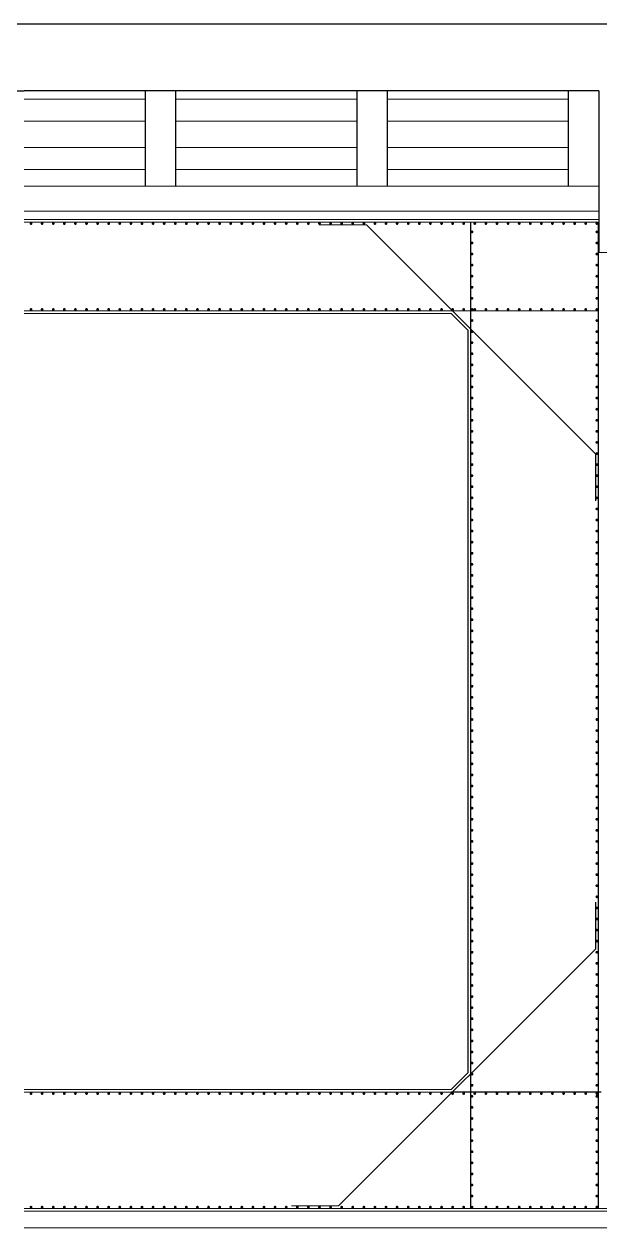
# Model space of a CAD drawing. Header units: millimetres. Extents: x -135144 to 39235, y -14991 to 144825.
# Drawn here: x 15654 to 20844, y 133963 to 144825 of the extents above; entities that cross this region are included whole.
import ezdxf

# ---------------------------------------------------------------- set-up
doc = ezdxf.new("R2010")
doc.units = ezdxf.units.MM
doc.header["$MEASUREMENT"] = 0
doc.layers.add('S TEXT', color=7, linetype='Continuous', lineweight=20)

msp = doc.modelspace()

# ---------------------------------------------------------------- linework, layer by layer
for p, q in [((39234.873, 144825.238), (-33989.082, 144825.238)), ((10473.64, 144222.848), (15653.64, 144222.848)), ((20833.64, 144222.848), (15653.64, 144222.848)), ((16744.64, 144222.848), (16744.64, 143362.848)), ((17019.64, 144222.848), (17019.64, 143362.848)), ((18651.64, 144222.848), (18651.64, 143362.848)), ((18926.64, 144222.848), (18926.64, 143362.848)), ((20558.64, 144222.848), (20558.64, 143362.848)), ((20833.64, 144222.848), (20833.64, 142762.848)), ((20803.64, 140948.204), (18738.996, 143012.848)), ((19678.64, 143037.848), (19678.64, 134137.848)), ((20828.64, 143025.348), (20828.64, 134137.848)), ((19653.64, 142062.848), (19503.64, 142212.848)), ((19653.64, 142062.848), (19653.64, 135362.848)), ((20803.64, 140948.204), (20803.64, 140523.94)), ((20803.64, 136901.757), (20803.64, 136477.493)), ((20803.64, 136477.493), (18488.995, 134162.848)), ((19653.64, 135362.848), (19503.64, 135212.848)), ((20853.64, 135187.848), (19503.64, 135187.848))]:
    msp.add_line(p, q)
at = {"const_width": 12.5}
for points in [[(15722.39, 143025.348, -1), (15709.89, 143025.348, -1)], [(15822.39, 143025.348, -1), (15809.89, 143025.348, -1)], [(15922.39, 143025.348, -1), (15909.89, 143025.348, -1)], [(16022.39, 143025.348, -1), (16009.89, 143025.348, -1)], [(16122.39, 143025.348, -1), (16109.89, 143025.348, -1)], [(16222.39, 143025.348, -1), (16209.89, 143025.348, -1)], [(16322.39, 143025.348, -1), (16309.89, 143025.348, -1)], [(16422.39, 143025.348, -1), (16409.89, 143025.348, -1)], [(16522.39, 143025.348, -1), (16509.89, 143025.348, -1)], [(16622.39, 143025.348, -1), (16609.89, 143025.348, -1)], [(16722.39, 143025.348, -1), (16709.89, 143025.348, -1)], [(16822.39, 143025.348, -1), (16809.89, 143025.348, -1)], [(16922.39, 143025.348, -1), (16909.89, 143025.348, -1)], [(17022.39, 143025.348, -1), (17009.89, 143025.348, -1)], [(17122.39, 143025.348, -1), (17109.89, 143025.348, -1)], [(17222.39, 143025.348, -1), (17209.89, 143025.348, -1)], [(17322.39, 143025.348, -1), (17309.89, 143025.348, -1)], [(17422.39, 143025.348, -1), (17409.89, 143025.348, -1)], [(17522.39, 143025.348, -1), (17509.89, 143025.348, -1)], [(17622.39, 143025.348, -1), (17609.89, 143025.348, -1)], [(17722.39, 143025.348, -1), (17709.89, 143025.348, -1)], [(17822.39, 143025.348, -1), (17809.89, 143025.348, -1)], [(17922.39, 143025.348, -1), (17909.89, 143025.348, -1)], [(18022.39, 143025.348, -1), (18009.89, 143025.348, -1)], [(18122.39, 143025.348, -1), (18109.89, 143025.348, -1)], [(18222.39, 143025.348, -1), (18209.89, 143025.348, -1)], [(18322.39, 143025.348, -1), (18309.89, 143025.348, -1)], [(18422.39, 143025.348, -1), (18409.89, 143025.348, -1)], [(18522.39, 143025.348, -1), (18509.89, 143025.348, -1)], [(18622.39, 143025.348, -1), (18609.89, 143025.348, -1)], [(18722.39, 143025.348, -1), (18709.89, 143025.348, -1)], [(18822.39, 143025.348, -1), (18809.89, 143025.348, -1)], [(18922.39, 143025.348, -1), (18909.89, 143025.348, -1)], [(19022.39, 143025.348, -1), (19009.89, 143025.348, -1)], [(19122.39, 143025.348, -1), (19109.89, 143025.348, -1)], [(19222.39, 143025.348, -1), (19209.89, 143025.348, -1)], [(19322.39, 143025.348, -1), (19309.89, 143025.348, -1)], [(19422.39, 143025.348, -1), (19409.89, 143025.348, -1)], [(19522.39, 143025.348, -1), (19509.89, 143025.348, -1)], [(19622.39, 143025.348, -1), (19609.89, 143025.348, -1)], [(19697.39, 142950.348, -1), (19684.89, 142950.348, -1)], [(19722.39, 143025.348, -1), (19709.89, 143025.348, -1)], [(19822.39, 143025.348, -1), (19809.89, 143025.348, -1)], [(19922.39, 143025.348, -1), (19909.89, 143025.348, -1)], [(20022.39, 143025.348, -1), (20009.89, 143025.348, -1)], [(20122.39, 143025.348, -1), (20109.89, 143025.348, -1)], [(20222.39, 143025.348, -1), (20209.89, 143025.348, -1)], [(20322.39, 143025.348, -1), (20309.89, 143025.348, -1)], [(20422.39, 143025.348, -1), (20409.89, 143025.348, -1)], [(20522.39, 143025.348, -1), (20509.89, 143025.348, -1)], [(20622.39, 143025.348, -1), (20609.89, 143025.348, -1)], [(20722.39, 143025.348, -1), (20709.89, 143025.348, -1)], [(20822.39, 143025.348, -1), (20809.89, 143025.348, -1)], [(20822.39, 142950.348, -1), (20809.89, 142950.348, -1)], [(19697.39, 142850.348, -1), (19684.89, 142850.348, -1)], [(20822.39, 142850.348, -1), (20809.89, 142850.348, -1)], [(19697.39, 142750.348, -1), (19684.89, 142750.348, -1)], [(20822.39, 142750.348, -1), (20809.89, 142750.348, -1)], [(19697.39, 142650.348, -1), (19684.89, 142650.348, -1)], [(20822.39, 142650.348, -1), (20809.89, 142650.348, -1)], [(19697.39, 142550.348, -1), (19684.89, 142550.348, -1)], [(20822.39, 142550.348, -1), (20809.89, 142550.348, -1)], [(19697.39, 142450.348, -1), (19684.89, 142450.348, -1)], [(20822.39, 142450.348, -1), (20809.89, 142450.348, -1)], [(19697.39, 142350.348, -1), (19684.89, 142350.348, -1)], [(20822.39, 142350.348, -1), (20809.89, 142350.348, -1)], [(15722.39, 142250.348, -1), (15709.89, 142250.348, -1)], [(15822.39, 142250.348, -1), (15809.89, 142250.348, -1)], [(15922.39, 142250.348, -1), (15909.89, 142250.348, -1)], [(16022.39, 142250.348, -1), (16009.89, 142250.348, -1)], [(16122.39, 142250.348, -1), (16109.89, 142250.348, -1)], [(16222.39, 142250.348, -1), (16209.89, 142250.348, -1)], [(16322.39, 142250.348, -1), (16309.89, 142250.348, -1)], [(16422.39, 142250.348, -1), (16409.89, 142250.348, -1)], [(16522.39, 142250.348, -1), (16509.89, 142250.348, -1)], [(16622.39, 142250.348, -1), (16609.89, 142250.348, -1)], [(16722.39, 142250.348, -1), (16709.89, 142250.348, -1)], [(16822.39, 142250.348, -1), (16809.89, 142250.348, -1)], [(16922.39, 142250.348, -1), (16909.89, 142250.348, -1)], [(17022.39, 142250.348, -1), (17009.89, 142250.348, -1)], [(17122.39, 142250.348, -1), (17109.89, 142250.348, -1)], [(17222.39, 142250.348, -1), (17209.89, 142250.348, -1)], [(17322.39, 142250.348, -1), (17309.89, 142250.348, -1)], [(17422.39, 142250.348, -1), (17409.89, 142250.348, -1)], [(17522.39, 142250.348, -1), (17509.89, 142250.348, -1)], [(17622.39, 142250.348, -1), (17609.89, 142250.348, -1)], [(17722.39, 142250.348, -1), (17709.89, 142250.348, -1)], [(17822.39, 142250.348, -1), (17809.89, 142250.348, -1)], [(17922.39, 142250.348, -1), (17909.89, 142250.348, -1)], [(18022.39, 142250.348, -1), (18009.89, 142250.348, -1)], [(18122.39, 142250.348, -1), (18109.89, 142250.348, -1)], [(18222.39, 142250.348, -1), (18209.89, 142250.348, -1)], [(18322.39, 142250.348, -1), (18309.89, 142250.348, -1)], [(18422.39, 142250.348, -1), (18409.89, 142250.348, -1)], [(18522.39, 142250.348, -1), (18509.89, 142250.348, -1)], [(18622.39, 142250.348, -1), (18609.89, 142250.348, -1)], [(18722.39, 142250.348, -1), (18709.89, 142250.348, -1)], [(18822.39, 142250.348, -1), (18809.89, 142250.348, -1)], [(18922.39, 142250.348, -1), (18909.89, 142250.348, -1)], [(19022.39, 142250.348, -1), (19009.89, 142250.348, -1)], [(19122.39, 142250.348, -1), (19109.89, 142250.348, -1)], [(19222.39, 142250.348, -1), (19209.89, 142250.348, -1)], [(19322.39, 142250.348, -1), (19309.89, 142250.348, -1)], [(19422.39, 142250.348, -1), (19409.89, 142250.348, -1)], [(19522.39, 142250.348, -1), (19509.89, 142250.348, -1)], [(19622.39, 142250.348, -1), (19609.89, 142250.348, -1)], [(19697.39, 142250.348, -1), (19684.89, 142250.348, -1)], [(19722.39, 142250.348, -1), (19709.89, 142250.348, -1)], [(19822.39, 142250.348, -1), (19809.89, 142250.348, -1)], [(19922.39, 142250.348, -1), (19909.89, 142250.348, -1)], [(20022.39, 142250.348, -1), (20009.89, 142250.348, -1)], [(20122.39, 142250.348, -1), (20109.89, 142250.348, -1)], [(20222.39, 142250.348, -1), (20209.89, 142250.348, -1)], [(20322.39, 142250.348, -1), (20309.89, 142250.348, -1)], [(20422.39, 142250.348, -1), (20409.89, 142250.348, -1)], [(20522.39, 142250.348, -1), (20509.89, 142250.348, -1)], [(20622.39, 142250.348, -1), (20609.89, 142250.348, -1)], [(20722.39, 142250.348, -1), (20709.89, 142250.348, -1)], [(20822.39, 142250.348, -1), (20809.89, 142250.348, -1)], [(20822.39, 142250.348, -1), (20809.89, 142250.348, -1)], [(19697.39, 142150.348, -1), (19684.89, 142150.348, -1)], [(20822.39, 142150.348, -1), (20809.89, 142150.348, -1)], [(19697.39, 142050.348, -1), (19684.89, 142050.348, -1)], [(20822.39, 142050.348, -1), (20809.89, 142050.348, -1)], [(19697.39, 141950.348, -1), (19684.89, 141950.348, -1)], [(19697.39, 141850.348, -1), (19684.89, 141850.348, -1)], [(20822.39, 141950.348, -1), (20809.89, 141950.348, -1)], [(20822.39, 141850.348, -1), (20809.89, 141850.348, -1)], [(19697.39, 141750.348, -1), (19684.89, 141750.348, -1)], [(20822.39, 141750.348, -1), (20809.89, 141750.348, -1)], [(19697.39, 141650.348, -1), (19684.89, 141650.348, -1)], [(20822.39, 141650.348, -1), (20809.89, 141650.348, -1)], [(19697.39, 141550.348, -1), (19684.89, 141550.348, -1)], [(20822.39, 141550.348, -1), (20809.89, 141550.348, -1)], [(19697.39, 141450.348, -1), (19684.89, 141450.348, -1)], [(20822.39, 141450.348, -1), (20809.89, 141450.348, -1)], [(19697.39, 141350.348, -1), (19684.89, 141350.348, -1)], [(20822.39, 141350.348, -1), (20809.89, 141350.348, -1)], [(19697.39, 141250.348, -1), (19684.89, 141250.348, -1)], [(20822.39, 141250.348, -1), (20809.89, 141250.348, -1)], [(19697.39, 141150.348, -1), (19684.89, 141150.348, -1)], [(20822.39, 141150.348, -1), (20809.89, 141150.348, -1)], [(19697.39, 141050.348, -1), (19684.89, 141050.348, -1)], [(20822.39, 141050.348, -1), (20809.89, 141050.348, -1)], [(19697.39, 140950.348, -1), (19684.89, 140950.348, -1)], [(20822.39, 140950.348, -1), (20809.89, 140950.348, -1)], [(19697.39, 140850.348, -1), (19684.89, 140850.348, -1)], [(20822.39, 140850.348, -1), (20809.89, 140850.348, -1)], [(19697.39, 140750.348, -1), (19684.89, 140750.348, -1)], [(20822.39, 140750.348, -1), (20809.89, 140750.348, -1)], [(19697.39, 140650.348, -1), (19684.89, 140650.348, -1)], [(19697.39, 140550.348, -1), (19684.89, 140550.348, -1)], [(20822.39, 140650.348, -1), (20809.89, 140650.348, -1)], [(20822.39, 140550.348, -1), (20809.89, 140550.348, -1)], [(19697.39, 140450.348, -1), (19684.89, 140450.348, -1)], [(20822.39, 140450.348, -1), (20809.89, 140450.348, -1)], [(19697.39, 140350.348, -1), (19684.89, 140350.348, -1)], [(20822.39, 140350.348, -1), (20809.89, 140350.348, -1)], [(19697.39, 140250.348, -1), (19684.89, 140250.348, -1)], [(20822.39, 140250.348, -1), (20809.89, 140250.348, -1)], [(19697.39, 140150.348, -1), (19684.89, 140150.348, -1)], [(20822.39, 140150.348, -1), (20809.89, 140150.348, -1)], [(19697.39, 140050.348, -1), (19684.89, 140050.348, -1)], [(20822.39, 140050.348, -1), (20809.89, 140050.348, -1)], [(19697.39, 139950.348, -1), (19684.89, 139950.348, -1)], [(20822.39, 139950.348, -1), (20809.89, 139950.348, -1)], [(19697.39, 139850.348, -1), (19684.89, 139850.348, -1)], [(20822.39, 139850.348, -1), (20809.89, 139850.348, -1)], [(19697.39, 139750.348, -1), (19684.89, 139750.348, -1)], [(20822.39, 139750.348, -1), (20809.89, 139750.348, -1)], [(19697.39, 139650.348, -1), (19684.89, 139650.348, -1)], [(20822.39, 139650.348, -1), (20809.89, 139650.348, -1)], [(19697.39, 139550.348, -1), (19684.89, 139550.348, -1)], [(20822.39, 139550.348, -1), (20809.89, 139550.348, -1)], [(19697.39, 139450.348, -1), (19684.89, 139450.348, -1)], [(20822.39, 139450.348, -1), (20809.89, 139450.348, -1)], [(19697.39, 139350.348, -1), (19684.89, 139350.348, -1)], [(19697.39, 139250.348, -1), (19684.89, 139250.348, -1)], [(20822.39, 139350.348, -1), (20809.89, 139350.348, -1)], [(20822.39, 139250.348, -1), (20809.89, 139250.348, -1)], [(19697.39, 139150.348, -1), (19684.89, 139150.348, -1)], [(20822.39, 139150.348, -1), (20809.89, 139150.348, -1)], [(19697.39, 139050.348, -1), (19684.89, 139050.348, -1)], [(20822.39, 139050.348, -1), (20809.89, 139050.348, -1)], [(19697.39, 138950.348, -1), (19684.89, 138950.348, -1)], [(20822.39, 138950.348, -1), (20809.89, 138950.348, -1)], [(19697.39, 138850.348, -1), (19684.89, 138850.348, -1)], [(20822.39, 138850.348, -1), (20809.89, 138850.348, -1)], [(19697.39, 138750.348, -1), (19684.89, 138750.348, -1)], [(20822.39, 138750.348, -1), (20809.89, 138750.348, -1)], [(19697.39, 138650.348, -1), (19684.89, 138650.348, -1)], [(20822.39, 138650.348, -1), (20809.89, 138650.348, -1)], [(19697.39, 138550.348, -1), (19684.89, 138550.348, -1)], [(20822.39, 138550.348, -1), (20809.89, 138550.348, -1)], [(19697.39, 138450.348, -1), (19684.89, 138450.348, -1)], [(20822.39, 138450.348, -1), (20809.89, 138450.348, -1)], [(19697.39, 138350.348, -1), (19684.89, 138350.348, -1)], [(20822.39, 138350.348, -1), (20809.89, 138350.348, -1)], [(19697.39, 138250.348, -1), (19684.89, 138250.348, -1)], [(20822.39, 138250.348, -1), (20809.89, 138250.348, -1)], [(19697.39, 138150.348, -1), (19684.89, 138150.348, -1)], [(19697.39, 138050.348, -1), (19684.89, 138050.348, -1)], [(20822.39, 138150.348, -1), (20809.89, 138150.348, -1)], [(20822.39, 138050.348, -1), (20809.89, 138050.348, -1)], [(19697.39, 137950.348, -1), (19684.89, 137950.348, -1)], [(20822.39, 137950.348, -1), (20809.89, 137950.348, -1)], [(19697.39, 137850.348, -1), (19684.89, 137850.348, -1)], [(20822.39, 137850.348, -1), (20809.89, 137850.348, -1)], [(19697.39, 137750.348, -1), (19684.89, 137750.348, -1)], [(20822.39, 137750.348, -1), (20809.89, 137750.348, -1)], [(19697.39, 137650.348, -1), (19684.89, 137650.348, -1)], [(20822.39, 137650.348, -1), (20809.89, 137650.348, -1)], [(19697.39, 137550.348, -1), (19684.89, 137550.348, -1)], [(20822.39, 137550.348, -1), (20809.89, 137550.348, -1)], [(19697.39, 137450.348, -1), (19684.89, 137450.348, -1)], [(20822.39, 137450.348, -1), (20809.89, 137450.348, -1)], [(19697.39, 137350.348, -1), (19684.89, 137350.348, -1)], [(20822.39, 137350.348, -1), (20809.89, 137350.348, -1)], [(19697.39, 137250.348, -1), (19684.89, 137250.348, -1)], [(20822.39, 137250.348, -1), (20809.89, 137250.348, -1)], [(19697.39, 137150.348, -1), (19684.89, 137150.348, -1)], [(20822.39, 137150.348, -1), (20809.89, 137150.348, -1)], [(19697.39, 137050.348, -1), (19684.89, 137050.348, -1)], [(20822.39, 137050.348, -1), (20809.89, 137050.348, -1)], [(19697.39, 136950.348, -1), (19684.89, 136950.348, -1)], [(20822.39, 136950.348, -1), (20809.89, 136950.348, -1)], [(19697.39, 136850.348, -1), (19684.89, 136850.348, -1)], [(19697.39, 136750.348, -1), (19684.89, 136750.348, -1)], [(20822.39, 136850.348, -1), (20809.89, 136850.348, -1)], [(20822.39, 136750.348, -1), (20809.89, 136750.348, -1)], [(19697.39, 136650.348, -1), (19684.89, 136650.348, -1)], [(20822.39, 136650.348, -1), (20809.89, 136650.348, -1)], [(19697.39, 136550.348, -1), (19684.89, 136550.348, -1)], [(20822.39, 136550.348, -1), (20809.89, 136550.348, -1)], [(19697.39, 136450.348, -1), (19684.89, 136450.348, -1)], [(20822.39, 136450.348, -1), (20809.89, 136450.348, -1)], [(19697.39, 136350.348, -1), (19684.89, 136350.348, -1)], [(20822.39, 136350.348, -1), (20809.89, 136350.348, -1)], [(19697.39, 136250.348, -1), (19684.89, 136250.348, -1)], [(20822.39, 136250.348, -1), (20809.89, 136250.348, -1)], [(19697.39, 136150.348, -1), (19684.89, 136150.348, -1)], [(20822.39, 136150.348, -1), (20809.89, 136150.348, -1)], [(19697.39, 136050.348, -1), (19684.89, 136050.348, -1)], [(20822.39, 136050.348, -1), (20809.89, 136050.348, -1)], [(19697.39, 135950.348, -1), (19684.89, 135950.348, -1)], [(20822.39, 135950.348, -1), (20809.89, 135950.348, -1)], [(19697.39, 135850.348, -1), (19684.89, 135850.348, -1)], [(20822.39, 135850.348, -1), (20809.89, 135850.348, -1)], [(19697.39, 135750.348, -1), (19684.89, 135750.348, -1)], [(20822.39, 135750.348, -1), (20809.89, 135750.348, -1)], [(19697.39, 135650.348, -1), (19684.89, 135650.348, -1)], [(19697.39, 135550.348, -1), (19684.89, 135550.348, -1)], [(20822.39, 135650.348, -1), (20809.89, 135650.348, -1)], [(20822.39, 135550.348, -1), (20809.89, 135550.348, -1)], [(19697.39, 135450.348, -1), (19684.89, 135450.348, -1)], [(20822.39, 135450.348, -1), (20809.89, 135450.348, -1)], [(19697.39, 135350.348, -1), (19684.89, 135350.348, -1)], [(20822.39, 135350.348, -1), (20809.89, 135350.348, -1)], [(19697.39, 135250.348, -1), (19684.89, 135250.348, -1)], [(20822.39, 135250.348, -1), (20809.89, 135250.348, -1)], [(15722.39, 135175.348, -1), (15709.89, 135175.348, -1)], [(15822.39, 135175.348, -1), (15809.89, 135175.348, -1)], [(15922.39, 135175.348, -1), (15909.89, 135175.348, -1)], [(16022.39, 135175.348, -1), (16009.89, 135175.348, -1)], [(16122.39, 135175.348, -1), (16109.89, 135175.348, -1)], [(16222.39, 135175.348, -1), (16209.89, 135175.348, -1)], [(16322.39, 135175.348, -1), (16309.89, 135175.348, -1)], [(16422.39, 135175.348, -1), (16409.89, 135175.348, -1)], [(16522.39, 135175.348, -1), (16509.89, 135175.348, -1)], [(16622.39, 135175.348, -1), (16609.89, 135175.348, -1)], [(16722.39, 135175.348, -1), (16709.89, 135175.348, -1)], [(16822.39, 135175.348, -1), (16809.89, 135175.348, -1)], [(16922.39, 135175.348, -1), (16909.89, 135175.348, -1)], [(17022.39, 135175.348, -1), (17009.89, 135175.348, -1)], [(17122.39, 135175.348, -1), (17109.89, 135175.348, -1)], [(17222.39, 135175.348, -1), (17209.89, 135175.348, -1)], [(17322.39, 135175.348, -1), (17309.89, 135175.348, -1)], [(17422.39, 135175.348, -1), (17409.89, 135175.348, -1)], [(17522.39, 135175.348, -1), (17509.89, 135175.348, -1)], [(17622.39, 135175.348, -1), (17609.89, 135175.348, -1)], [(17722.39, 135175.348, -1), (17709.89, 135175.348, -1)], [(17822.39, 135175.348, -1), (17809.89, 135175.348, -1)], [(17922.39, 135175.348, -1), (17909.89, 135175.348, -1)], [(18022.39, 135175.348, -1), (18009.89, 135175.348, -1)], [(18122.39, 135175.348, -1), (18109.89, 135175.348, -1)], [(18222.39, 135175.348, -1), (18209.89, 135175.348, -1)], [(18322.39, 135175.348, -1), (18309.89, 135175.348, -1)], [(18422.39, 135175.348, -1), (18409.89, 135175.348, -1)], [(18522.39, 135175.348, -1), (18509.89, 135175.348, -1)], [(18622.39, 135175.348, -1), (18609.89, 135175.348, -1)], [(18722.39, 135175.348, -1), (18709.89, 135175.348, -1)], [(18822.39, 135175.348, -1), (18809.89, 135175.348, -1)], [(18922.39, 135175.348, -1), (18909.89, 135175.348, -1)], [(19022.39, 135175.348, -1), (19009.89, 135175.348, -1)], [(19122.39, 135175.348, -1), (19109.89, 135175.348, -1)], [(19222.39, 135175.348, -1), (19209.89, 135175.348, -1)], [(19322.39, 135175.348, -1), (19309.89, 135175.348, -1)], [(19422.39, 135175.348, -1), (19409.89, 135175.348, -1)], [(19522.39, 135175.348, -1), (19509.89, 135175.348, -1)], [(19622.39, 135175.348, -1), (19609.89, 135175.348, -1)], [(19697.39, 135150.348, -1), (19684.89, 135150.348, -1)], [(19722.39, 135175.348, -1), (19709.89, 135175.348, -1)], [(19822.39, 135175.348, -1), (19809.89, 135175.348, -1)], [(19922.39, 135175.348, -1), (19909.89, 135175.348, -1)], [(20022.39, 135175.348, -1), (20009.89, 135175.348, -1)], [(20122.39, 135175.348, -1), (20109.89, 135175.348, -1)], [(20222.39, 135175.348, -1), (20209.89, 135175.348, -1)], [(20322.39, 135175.348, -1), (20309.89, 135175.348, -1)], [(20422.39, 135175.348, -1), (20409.89, 135175.348, -1)], [(20522.39, 135175.348, -1), (20509.89, 135175.348, -1)], [(20622.39, 135175.348, -1), (20609.89, 135175.348, -1)], [(20722.39, 135175.348, -1), (20709.89, 135175.348, -1)], [(20822.39, 135175.348, -1), (20809.89, 135175.348, -1)], [(20822.39, 135150.348, -1), (20809.89, 135150.348, -1)], [(19697.39, 135050.348, -1), (19684.89, 135050.348, -1)], [(20822.39, 135050.348, -1), (20809.89, 135050.348, -1)], [(19697.39, 134950.348, -1), (19684.89, 134950.348, -1)], [(20822.39, 134950.348, -1), (20809.89, 134950.348, -1)], [(19697.39, 134850.348, -1), (19684.89, 134850.348, -1)], [(20822.39, 134850.348, -1), (20809.89, 134850.348, -1)], [(19697.39, 134750.348, -1), (19684.89, 134750.348, -1)], [(20822.39, 134750.348, -1), (20809.89, 134750.348, -1)], [(19697.39, 134650.348, -1), (19684.89, 134650.348, -1)], [(20822.39, 134650.348, -1), (20809.89, 134650.348, -1)], [(19697.39, 134550.348, -1), (19684.89, 134550.348, -1)], [(20822.39, 134550.348, -1), (20809.89, 134550.348, -1)], [(19697.39, 134450.348, -1), (19684.89, 134450.348, -1)], [(20822.39, 134450.348, -1), (20809.89, 134450.348, -1)], [(19697.39, 134350.348, -1), (19684.89, 134350.348, -1)], [(19697.39, 134250.348, -1), (19684.89, 134250.348, -1)], [(20822.39, 134350.348, -1), (20809.89, 134350.348, -1)], [(20822.39, 134250.348, -1), (20809.89, 134250.348, -1)], [(15722.39, 134150.348, -1), (15709.89, 134150.348, -1)], [(15822.39, 134150.348, -1), (15809.89, 134150.348, -1)], [(15922.39, 134150.348, -1), (15909.89, 134150.348, -1)], [(16022.39, 134150.348, -1), (16009.89, 134150.348, -1)], [(16122.39, 134150.348, -1), (16109.89, 134150.348, -1)], [(16222.39, 134150.348, -1), (16209.89, 134150.348, -1)], [(16322.39, 134150.348, -1), (16309.89, 134150.348, -1)], [(16422.39, 134150.348, -1), (16409.89, 134150.348, -1)], [(16522.39, 134150.348, -1), (16509.89, 134150.348, -1)], [(16622.39, 134150.348, -1), (16609.89, 134150.348, -1)], [(16722.39, 134150.348, -1), (16709.89, 134150.348, -1)], [(16822.39, 134150.348, -1), (16809.89, 134150.348, -1)], [(16922.39, 134150.348, -1), (16909.89, 134150.348, -1)], [(17022.39, 134150.348, -1), (17009.89, 134150.348, -1)], [(17122.39, 134150.348, -1), (17109.89, 134150.348, -1)], [(17222.39, 134150.348, -1), (17209.89, 134150.348, -1)], [(17322.39, 134150.348, -1), (17309.89, 134150.348, -1)], [(17422.39, 134150.348, -1), (17409.89, 134150.348, -1)], [(17522.39, 134150.348, -1), (17509.89, 134150.348, -1)], [(17622.39, 134150.348, -1), (17609.89, 134150.348, -1)], [(17722.39, 134150.348, -1), (17709.89, 134150.348, -1)], [(17822.39, 134150.348, -1), (17809.89, 134150.348, -1)], [(17922.39, 134150.348, -1), (17909.89, 134150.348, -1)], [(18022.39, 134150.348, -1), (18009.89, 134150.348, -1)], [(18122.39, 134150.348, -1), (18109.89, 134150.348, -1)], [(18222.39, 134150.348, -1), (18209.89, 134150.348, -1)], [(18322.39, 134150.348, -1), (18309.89, 134150.348, -1)], [(18422.39, 134150.348, -1), (18409.89, 134150.348, -1)], [(18522.39, 134150.348, -1), (18509.89, 134150.348, -1)], [(18622.39, 134150.348, -1), (18609.89, 134150.348, -1)], [(18722.39, 134150.348, -1), (18709.89, 134150.348, -1)], [(18822.39, 134150.348, -1), (18809.89, 134150.348, -1)], [(18922.39, 134150.348, -1), (18909.89, 134150.348, -1)], [(19022.39, 134150.348, -1), (19009.89, 134150.348, -1)], [(19122.39, 134150.348, -1), (19109.89, 134150.348, -1)], [(19222.39, 134150.348, -1), (19209.89, 134150.348, -1)], [(19322.39, 134150.348, -1), (19309.89, 134150.348, -1)], [(19422.39, 134150.348, -1), (19409.89, 134150.348, -1)], [(19522.39, 134150.348, -1), (19509.89, 134150.348, -1)], [(19622.39, 134150.348, -1), (19609.89, 134150.348, -1)], [(19697.39, 134150.348, -1), (19684.89, 134150.348, -1)], [(19822.39, 134150.348, -1), (19809.89, 134150.348, -1)], [(19922.39, 134150.348, -1), (19909.89, 134150.348, -1)], [(20022.39, 134150.348, -1), (20009.89, 134150.348, -1)], [(20122.39, 134150.348, -1), (20109.89, 134150.348, -1)], [(20222.39, 134150.348, -1), (20209.89, 134150.348, -1)], [(20322.39, 134150.348, -1), (20309.89, 134150.348, -1)], [(20422.39, 134150.348, -1), (20409.89, 134150.348, -1)], [(20522.39, 134150.348, -1), (20509.89, 134150.348, -1)], [(20622.39, 134150.348, -1), (20609.89, 134150.348, -1)], [(20722.39, 134150.348, -1), (20709.89, 134150.348, -1)], [(20822.39, 134150.348, -1), (20809.89, 134150.348, -1)], [(20822.39, 134150.348, -1), (20809.89, 134150.348, -1)]]:
    msp.add_lwpolyline(points, format="xyb", close=True, dxfattribs=at)
msp.add_arc((20816.14, 143025.348), 12.5, 359.9999994, 89.9999988)
at = {"layer": 'S TEXT'}
for p, q in [((16744.64, 144147.848), (15653.64, 144147.848)), ((18651.64, 144147.848), (17019.64, 144147.848)), ((20558.64, 144147.848), (18926.64, 144147.848)), ((16744.64, 143947.848), (15653.64, 143947.848)), ((18651.64, 143947.848), (17019.64, 143947.848)), ((20558.64, 143947.848), (18926.64, 143947.848)), ((16744.64, 143712.848), (15653.64, 143712.848)), ((18651.64, 143712.848), (17019.64, 143712.848)), ((20558.64, 143712.848), (18926.64, 143712.848)), ((16744.64, 143512.848), (15653.64, 143512.848)), ((18651.64, 143512.848), (17019.64, 143512.848)), ((20558.64, 143512.848), (18926.64, 143512.848)), ((20833.64, 143362.848), (15653.64, 143362.848)), ((20833.64, 143137.848), (15653.64, 143137.848)), ((20833.64, 143062.848), (15653.64, 143062.848)), ((20816.14, 143037.848), (15653.64, 143037.848)), ((18738.996, 143012.848), (18314.731, 143012.848)), ((22153.64, 142762.848), (20833.64, 142762.848)), ((20828.64, 142237.848), (15653.64, 142237.848)), ((19503.64, 142212.848), (15653.64, 142212.848)), ((19503.64, 135212.848), (15653.64, 135212.848)), ((19503.64, 135187.848), (15653.64, 135187.848)), ((18488.995, 134162.848), (18064.731, 134162.848)), ((22116.14, 134137.848), (15653.64, 134137.848)), ((15653.64, 134112.849), (20853.64, 134112.849)), ((22303.64, 134112.848), (15653.64, 134112.848)), ((22303.64, 133962.848), (15653.64, 133962.848))]:
    msp.add_line(p, q, dxfattribs=at)

doc.saveas('drawing.dxf')
